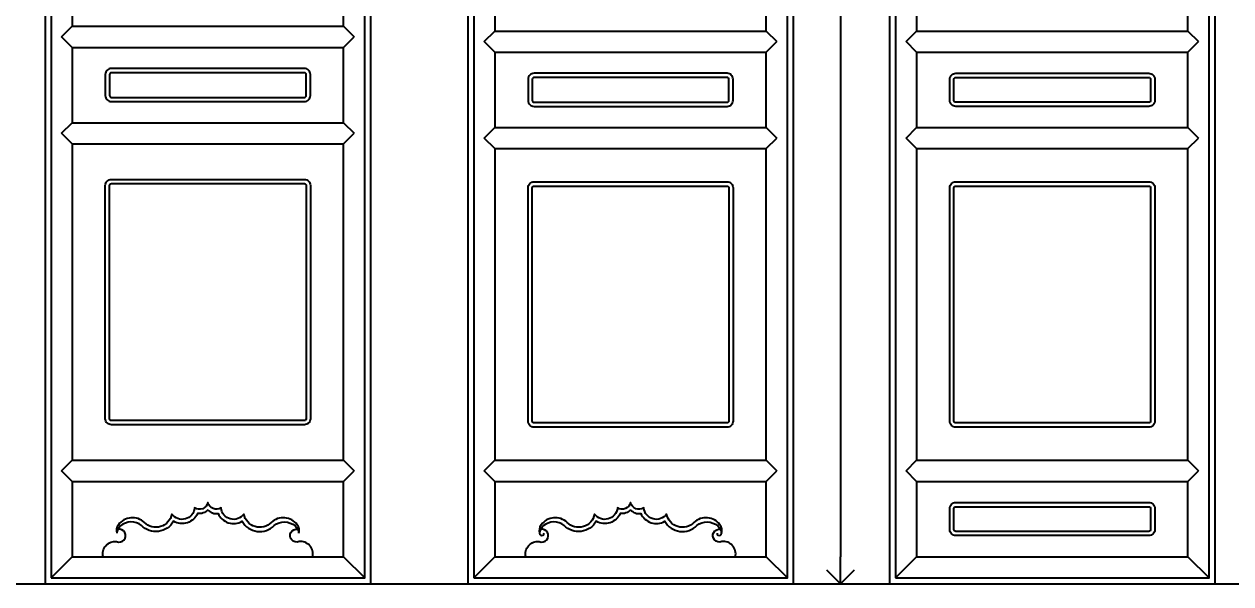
# Model space of a CAD drawing. Extents: x -66030 to 95157, y -13132 to 45879.
# Drawn here: x -54426 to -52425, y 31869 to 32797 of the extents above; entities that cross this region are included whole.
import ezdxf

# ---------------------------------------------------------------- set-up
doc = ezdxf.new("R2010")
doc.units = 0
doc.header["$LTSCALE"] = 100
doc.header["$MEASUREMENT"] = 0
doc.header["$PDMODE"] = 2
doc.header["$PDSIZE"] = -3
doc.layers.get('0').update_dxf_attribs({"linetype": 'CONTINUOUS'})
doc.layers.get('Defpoints').update_dxf_attribs({"linetype": 'CONTINUOUS'})
for name, color, linetype in [('3', 11, 'CONTINUOUS'), ('4', 121, 'CONTINUOUS'), ('7', 105, 'CONTINUOUS')]:
    doc.layers.add(name, color=color, linetype=linetype)
doc.styles.add('HZ', font='simhei.ttf')
doc.dimstyles.new('TEXT', dxfattribs={"dimscale": 8, "dimtxt": 2, "dimasz": 1.5, "dimexe": 1, "dimexo": 1, "dimgap": 0.5, "dimtad": 1, "dimdec": 0, "dimzin": 0, "dimdsep": 46, "dimtxsty": 'HZ', "dimblk": 'DOT', "dimblk1": 'OPEN90', "dimblk2": 'OPEN90', "dimsah": 1, "dimcen": 0, "dimclrd": 256, "dimclre": 256, "dimclrt": 7, "dimadec": 0, "dimazin": 0, "dimtfac": 0.5, "dimtdec": 0, "dimtmove": 2, "dimatfit": 3, "dimldrblk": 'OPEN90', "dimfxl": 1, "dimtolj": 1, "dimtzin": 0, "dimarcsym": 0})

# ---------------------------------------------------------------- blocks, each defined once
blk = doc.blocks.new('_OPEN90')
at = {"color": 0, "linetype": 'ByBlock'}
for p, q in [((-0.5, 0.5), (0, 0)), ((0, 0), (-1, 0)), ((0, 0), (-0.5, -0.5))]:
    blk.add_line(p, q, dxfattribs=at)
blk = doc.blocks.new('*D130')
at = {"layer": '3', "lineweight": -2, "transparency": 16777216}
for p, q in [((-53120.5, 34448.9), (-53042.4, 34448.9)), ((-53072.4, 34403.9), (-53072.4, 31913.9)), ((-53120.5, 31868.9), (-53042.4, 31868.9))]:
    blk.add_line(p, q, dxfattribs=at)
at = {"layer": 'Defpoints', "color": 0, "transparency": 16777216}
for p in [(-53150.5, 34448.9), (-53150.5, 31868.9), (-53072.4, 31868.9)]:
    blk.add_point(p, dxfattribs=at)
at = {"layer": '3', "lineweight": -2, "transparency": 16777216, "xscale": 45, "yscale": 45, "zscale": 45}
for p, rotation in [((-53072.4, 34448.9), 90), ((-53072.4, 31868.9), 270)]:
    blk.add_blockref('_OPEN90', p, dxfattribs=dict(at, rotation=rotation))
at = {"layer": '3', "color": 7, "transparency": 16777216, "insert": (-53117.7, 33158.9), "char_height": 60, "attachment_point": 5, "rotation": 90, "style": 'HZ'}
blk.add_mtext('\\A1;2580', dxfattribs=at)

msp = doc.modelspace()

# ---------------------------------------------------------------- linework, layer by layer
at = {"layer": '3'}
for p, q in [((-54363.8, 32776.4), (-54346.3, 32793.9)), ((-53896.3, 32793.9), (-53878.8, 32776.4)), ((-54346.3, 32758.9), (-54363.8, 32776.4)), ((-53896.3, 32758.9), (-53878.8, 32776.4)), ((-53663, 32768.4), (-53645.5, 32785.9)), ((-53195.5, 32785.9), (-53178, 32768.4)), ((-52963.8, 32768.4), (-52946.3, 32785.9)), ((-52496.3, 32785.9), (-52478.8, 32768.4)), ((-53645.5, 32750.9), (-53663, 32768.4)), ((-53195.5, 32750.9), (-53178, 32768.4)), ((-52946.3, 32750.9), (-52963.8, 32768.4)), ((-52496.3, 32750.9), (-52478.8, 32768.4)), ((-54363.8, 32616.4), (-54346.3, 32633.9)), ((-53896.3, 32633.9), (-53878.8, 32616.4)), ((-54346.3, 32598.9), (-54363.8, 32616.4)), ((-53896.3, 32598.9), (-53878.8, 32616.4)), ((-53663, 32608.4), (-53645.5, 32625.9)), ((-53195.5, 32625.9), (-53178, 32608.4)), ((-52963.8, 32608.4), (-52946.3, 32625.9)), ((-52496.3, 32625.9), (-52478.8, 32608.4)), ((-53645.5, 32590.9), (-53663, 32608.4)), ((-53195.5, 32590.9), (-53178, 32608.4)), ((-52946.3, 32590.9), (-52963.8, 32608.4)), ((-52496.3, 32590.9), (-52478.8, 32608.4)), ((-54363.8, 32056.4), (-54346.3, 32073.9)), ((-53896.3, 32073.9), (-53878.8, 32056.4)), ((-53663, 32056.4), (-53645.5, 32073.9)), ((-53195.5, 32073.9), (-53178, 32056.4)), ((-52963.8, 32056.4), (-52946.3, 32073.9)), ((-52496.3, 32073.9), (-52478.8, 32056.4)), ((-54346.3, 32038.9), (-54363.8, 32056.4)), ((-53896.3, 32038.9), (-53878.8, 32056.4)), ((-53645.5, 32038.9), (-53663, 32056.4)), ((-53195.5, 32038.9), (-53178, 32056.4)), ((-52946.3, 32038.9), (-52963.8, 32056.4)), ((-52496.3, 32038.9), (-52478.8, 32056.4)), ((-54381.3, 31878.9), (-54346.3, 31913.9)), ((-53896.3, 31913.9), (-53861.3, 31878.9)), ((-53680.5, 31878.9), (-53645.5, 31913.9)), ((-53195.5, 31913.9), (-53160.5, 31878.9)), ((-52981.3, 31878.9), (-52946.3, 31913.9)), ((-52496.3, 31913.9), (-52461.3, 31878.9))]:
    msp.add_line(p, q, dxfattribs=at)
at = {"layer": '3', "color": 2}
msp.add_line((-66009.4, 31868.9), (90873, 31868.9), dxfattribs=at)
at = {"layer": '3'}
for points in [[(-54381.3, 31878.9), (-53861.3, 31878.9), (-53861.3, 34438.9), (-54381.3, 34438.9)], [(-53680.5, 31878.9), (-53160.5, 31878.9), (-53160.5, 34438.9), (-53680.5, 34438.9)], [(-52981.3, 31878.9), (-52461.3, 31878.9), (-52461.3, 34438.9), (-52981.3, 34438.9)]]:
    msp.add_lwpolyline(points, close=True, dxfattribs=at)
for points in [[(-54281.3, 32668.9), (-53961.3, 32668.9, 0.414214), (-53951.3, 32678.9), (-53951.3, 32713.9, 0.414214), (-53961.3, 32723.9), (-54281.3, 32723.9, 0.414214), (-54291.3, 32713.9), (-54291.3, 32678.9, 0.414214)], [(-54281.3, 32675.9), (-53961.3, 32675.9, 0.414214), (-53958.3, 32678.9), (-53958.3, 32713.9, 0.414214), (-53961.3, 32716.9), (-54281.3, 32716.9, 0.414214), (-54284.3, 32713.9), (-54284.3, 32678.9, 0.414214)], [(-53580.5, 32660.9), (-53260.5, 32660.9, 0.414214), (-53250.5, 32670.9), (-53250.5, 32705.9, 0.414214), (-53260.5, 32715.9), (-53580.5, 32715.9, 0.414214), (-53590.5, 32705.9), (-53590.5, 32670.9, 0.414214)], [(-52881.3, 32715.9), (-52561.3, 32715.9, -0.414214), (-52551.3, 32705.9), (-52551.3, 32670.9, -0.414214), (-52561.3, 32660.9), (-52881.3, 32660.9, -0.414214), (-52891.3, 32670.9), (-52891.3, 32705.9, -0.414214)], [(-53580.5, 32667.9), (-53260.5, 32667.9, 0.414214), (-53257.5, 32670.9), (-53257.5, 32705.9, 0.414214), (-53260.5, 32708.9), (-53580.5, 32708.9, 0.414214), (-53583.5, 32705.9), (-53583.5, 32670.9, 0.414214)], [(-52881.3, 32708.9), (-52561.3, 32708.9, -0.414214), (-52558.3, 32705.9), (-52558.3, 32670.9, -0.414214), (-52561.3, 32667.9), (-52881.3, 32667.9, -0.414214), (-52884.3, 32670.9), (-52884.3, 32705.9, -0.414214)], [(-54281.3, 32539.9), (-53961.3, 32539.9, -0.414214), (-53951.3, 32529.9), (-53951.3, 32142.9, -0.414214), (-53961.3, 32132.9), (-54281.3, 32132.9, -0.414214), (-54291.3, 32142.9), (-54291.3, 32529.9, -0.414214)], [(-54281.3, 32532.9), (-53961.3, 32532.9, -0.414214), (-53958.3, 32529.9), (-53958.3, 32142.9, -0.414214), (-53961.3, 32139.9), (-54281.3, 32139.9, -0.414214), (-54284.3, 32142.9), (-54284.3, 32529.9, -0.414214)], [(-53580.5, 32535.9), (-53260.5, 32535.9, -0.414214), (-53250.5, 32525.9), (-53250.5, 32138.9, -0.414214), (-53260.5, 32128.9), (-53580.5, 32128.9, -0.414214), (-53590.5, 32138.9), (-53590.5, 32525.9, -0.414214)], [(-52881.3, 32535.9), (-52561.3, 32535.9, -0.414214), (-52551.3, 32525.9), (-52551.3, 32138.9, -0.414214), (-52561.3, 32128.9), (-52881.3, 32128.9, -0.414214), (-52891.3, 32138.9), (-52891.3, 32525.9, -0.414214)], [(-53580.5, 32528.9), (-53260.5, 32528.9, -0.414214), (-53257.5, 32525.9), (-53257.5, 32138.9, -0.414214), (-53260.5, 32135.9), (-53580.5, 32135.9, -0.414214), (-53583.5, 32138.9), (-53583.5, 32525.9, -0.414214)], [(-52881.3, 32528.9), (-52561.3, 32528.9, -0.414214), (-52558.3, 32525.9), (-52558.3, 32138.9, -0.414214), (-52561.3, 32135.9), (-52881.3, 32135.9, -0.414214), (-52884.3, 32138.9), (-52884.3, 32525.9, -0.414214)], [(-52881.3, 32003.9), (-52561.3, 32003.9, -0.414214), (-52551.3, 31993.9), (-52551.3, 31958.9, -0.414214), (-52561.3, 31948.9), (-52881.3, 31948.9, -0.414214), (-52891.3, 31958.9), (-52891.3, 31993.9, -0.414214)], [(-52881.3, 31996.9), (-52561.3, 31996.9, -0.414214), (-52558.3, 31993.9), (-52558.3, 31958.9, -0.414214), (-52561.3, 31955.9), (-52881.3, 31955.9, -0.414214), (-52884.3, 31958.9), (-52884.3, 31993.9, -0.414214)]]:
    msp.add_lwpolyline(points, format="xyb", close=True, dxfattribs=at)
for points in [[(-53970.6, 31953, 0.253263), (-53973.1, 31967, 0.445328), (-54016.2, 31970.9, -0.61142), (-54061.6, 31984.6, -0.688067), (-54099.5, 31994.9, -0.522611), (-54121.3, 32003.9, -0.522611), (-54143.2, 31994.9, -0.688067), (-54181.1, 31984.6, -0.61142), (-54226.5, 31970.9, 0.445328), (-54269.6, 31967, 0.253263), (-54272.1, 31953)], [(-54121.3, 31992, -0.274255), (-54138.4, 31985.8, -0.447427), (-54178.1, 31972.7, -0.498499), (-54231.4, 31965.9, 0.348905), (-54266, 31965.2, 0.217454), (-54272.1, 31953)], [(-54121.3, 31992, 0.274255), (-54104.3, 31985.8, 0.447427), (-54064.6, 31972.7, 0.498499), (-54011.3, 31965.9, -0.348905), (-53976.7, 31965.2, -0.217454), (-53970.6, 31953)], [(-53269.7, 31953, 0.253263), (-53272.2, 31967, 0.445328), (-53315.3, 31970.9, -0.61142), (-53360.7, 31984.6, -0.688067), (-53398.6, 31994.9, -0.522611), (-53420.5, 32003.9, -0.522611), (-53442.3, 31994.9, -0.688067), (-53480.3, 31984.6, -0.61142), (-53525.6, 31970.9, 0.445328), (-53568.7, 31967, 0.253263), (-53571.2, 31953)], [(-53420.5, 31992, -0.274255), (-53437.6, 31985.8, -0.447427), (-53477.3, 31972.7, -0.498499), (-53530.5, 31965.9, 0.348905), (-53565.1, 31965.2, 0.217454), (-53571.2, 31953)], [(-53420.5, 31992, 0.274255), (-53403.4, 31985.8, 0.447427), (-53363.7, 31972.7, 0.498499), (-53310.5, 31965.9, -0.348905), (-53275.9, 31965.2, -0.217454), (-53269.7, 31953)], [(-54295.1, 31913.9, -0.517308), (-54272.7, 31939.1, 1.369643), (-54270.5, 31959.3, 1.369643)], [(-53947.6, 31913.9, 0.517308), (-53970, 31939.1, -1.384045), (-53971.9, 31959.3, -0.866157)], [(-53594.2, 31913.9, -0.517308), (-53571.8, 31939.1, 1.384045), (-53569.9, 31959.3, 0.866157)], [(-53246.7, 31913.9, 0.517308), (-53269.1, 31939.1, -1.384045), (-53271.1, 31959.3, -0.866157)]]:
    msp.add_lwpolyline(points, format="xyb", dxfattribs=at)
for centre, start, end in [((-53567.6, 31952.7), 176.2015, 9.598), ((-53273.4, 31952.7), 170.402, 3.7985)]:
    msp.add_arc(centre, 3.69, start, end, dxfattribs=at)
at = {"layer": '4'}
for points in [[(-54391.3, 31868.9), (-53851.3, 31868.9), (-53851.3, 34448.9), (-54391.3, 34448.9)], [(-53690.5, 31868.9), (-53150.5, 31868.9), (-53150.5, 34448.9), (-53690.5, 34448.9)], [(-52991.3, 31868.9), (-52451.3, 31868.9), (-52451.3, 34448.9), (-52991.3, 34448.9)]]:
    msp.add_lwpolyline(points, close=True, dxfattribs=at)
at = {"layer": '7'}
for p, q in [((-54346.3, 34243.9), (-54346.3, 32793.9)), ((-53896.3, 32793.9), (-53896.3, 34243.9)), ((-53645.5, 34243.9), (-53645.5, 32785.9)), ((-53195.5, 32785.9), (-53195.5, 34243.9)), ((-52946.3, 34243.9), (-52946.3, 32785.9)), ((-52496.3, 32785.9), (-52496.3, 34243.9)), ((-54346.3, 32793.9), (-53896.3, 32793.9)), ((-53645.5, 32785.9), (-53195.5, 32785.9)), ((-52946.3, 32785.9), (-52496.3, 32785.9)), ((-54346.3, 32758.9), (-53896.3, 32758.9)), ((-54346.3, 32758.9), (-54346.3, 32633.9)), ((-53896.3, 32633.9), (-53896.3, 32758.9)), ((-53645.5, 32750.9), (-53195.5, 32750.9)), ((-53645.5, 32750.9), (-53645.5, 32625.9)), ((-53195.5, 32625.9), (-53195.5, 32750.9)), ((-52946.3, 32750.9), (-52496.3, 32750.9)), ((-52946.3, 32750.9), (-52946.3, 32625.9)), ((-52496.3, 32625.9), (-52496.3, 32750.9)), ((-54346.3, 32633.9), (-53896.3, 32633.9)), ((-53645.5, 32625.9), (-53195.5, 32625.9)), ((-52946.3, 32625.9), (-52496.3, 32625.9)), ((-54346.3, 32598.9), (-53896.3, 32598.9)), ((-54346.3, 32598.9), (-54346.3, 32073.9)), ((-53896.3, 32073.9), (-53896.3, 32598.9)), ((-53645.5, 32590.9), (-53195.5, 32590.9)), ((-53645.5, 32590.9), (-53645.5, 32073.9)), ((-53195.5, 32073.9), (-53195.5, 32590.9)), ((-52946.3, 32590.9), (-52496.3, 32590.9)), ((-52946.3, 32590.9), (-52946.3, 32073.9)), ((-52496.3, 32073.9), (-52496.3, 32590.9)), ((-54346.3, 32073.9), (-53896.3, 32073.9)), ((-53645.5, 32073.9), (-53195.5, 32073.9)), ((-52946.3, 32073.9), (-52496.3, 32073.9)), ((-54346.3, 32038.9), (-53896.3, 32038.9)), ((-54346.3, 32038.9), (-54346.3, 31913.9)), ((-53896.3, 31913.9), (-53896.3, 32038.9)), ((-53645.5, 32038.9), (-53195.5, 32038.9)), ((-53645.5, 32038.9), (-53645.5, 31913.9)), ((-53195.5, 31913.9), (-53195.5, 32038.9)), ((-52946.3, 32038.9), (-52496.3, 32038.9)), ((-52946.3, 32038.9), (-52946.3, 31913.9)), ((-52496.3, 31913.9), (-52496.3, 32038.9)), ((-54346.3, 31913.9), (-53896.3, 31913.9)), ((-53645.5, 31913.9), (-53195.5, 31913.9)), ((-52946.3, 31913.9), (-52496.3, 31913.9))]:
    msp.add_line(p, q, dxfattribs=at)

# ---------------------------------------------------------------- dimensions: what is measured, and where the dimension line sits
at = {"layer": '3'}
dim = msp.add_linear_dim(base=(-53072.4, 31868.9), p1=(-53150.5, 34448.9), p2=(-53150.5, 31868.9), angle=90, dimstyle='TEXT', override={"dimscale": 30}, dxfattribs=at)
dim.commit()
dim.dimension.update_dxf_attribs({"geometry": '*D130', "text_midpoint": (-53117.7, 33158.9)})

doc.saveas('drawing.dxf')
